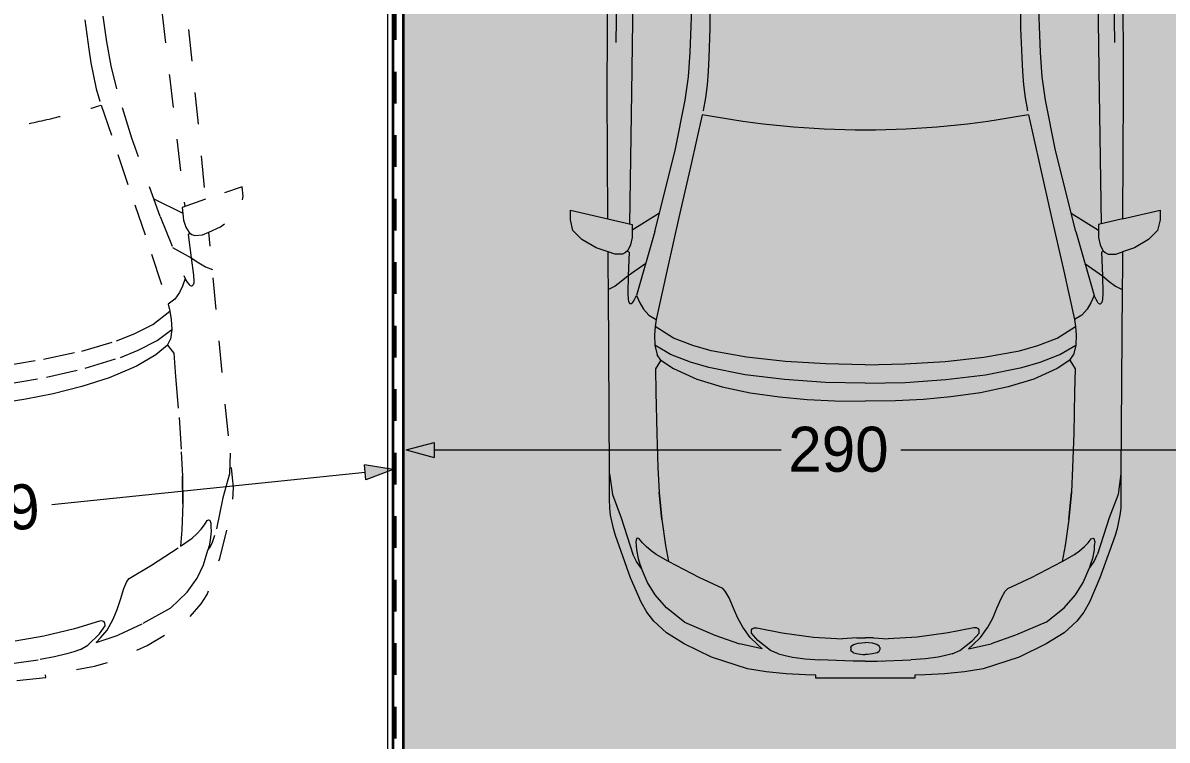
# Model space of a CAD drawing. Header units: millimetres. Extents: x 635850 to 824661, y -5878409 to -5774454.
# Drawn here: x 749086 to 752902, y -5819266 to -5816875 of the extents above; entities that cross this region are included whole.
import ezdxf

# ---------------------------------------------------------------- set-up
doc = ezdxf.new("R2010")
doc.units = ezdxf.units.MM
doc.header["$MEASUREMENT"] = 0
doc.linetypes.add('Dashed', pattern=[211.666667, 105.833333, -105.833333])
for name, color, linetype, lineweight, true_color in [('0_Pen_No__62', 7, 'Continuous', 20, 0xaaaaaa), ('2D Drafting - General_Pen_No__241', 7, 'Continuous', 13, 0xe8e8e8), ('A - Ndertesa  6- Dimensionimi Bazike_Pen_No__102', 7, 'Continuous', 13, 0xcccccc), ('A - Ndertesa  6- Dimensionimi Bazike_Pen_No__82', 7, 'Continuous', 20, 0xaaaaaa), ('A - Ndertesa 4 - Veturat_Pen_No__102', 7, 'Continuous', 13, 0xcccccc), ('A - Ndertesa 5 - Sanitaria_Pen_No__82', 7, 'Continuous', 20, 0xaaaaaa), ('A - Ndertesa 6 -Veturat_Pen_No__102', 7, 'Continuous', 13, 0xcccccc), ('A - Ndertesa 7 - Ndertesa 4 - Dimensionimi Bazik_Pen_No__102', 7, 'Continuous', 13, 0xcccccc), ('A - Ndertesa 7 - Ndertesa 4 - Dimensionimi Bazik_Pen_No__82', 7, 'Continuous', 20, 0xaaaaaa), ('A - Ndertesa 7 - Veturat_Pen_No__102', 7, 'Continuous', 13, 0xcccccc)]:
    doc.layers.add(name, color=color, linetype=linetype, lineweight=lineweight, true_color=true_color)
for name, color, linetype in [('A - Ndertesa  6- Dimensionimi Bazike', 7, 'Continuous'), ('A - Ndertesa 6 - Pllaka meskatit', 7, 'Continuous'), ('A - Ndertesa 7  - Pllaka meskatitt', 7, 'Continuous'), ('A - Ndertesa 7 - Ndertesa 4 - Dimensionimi Bazik', 7, 'Continuous')]:
    doc.layers.add(name, color=color, linetype=linetype)
for name, color, linetype, lineweight in [('A - Ndertesa 5 - 2D Drafting - General_Pen_No__6', 5, 'Continuous', 35), ('A - Ndertesa 6 - Pllaka meskatit_Pen_No__22', 8, 'Continuous', 35), ('A - Ndertesa 7  - Pllaka meskatitt_Pen_No__7', 7, 'Continuous', 35)]:
    doc.layers.add(name, color=color, linetype=linetype, lineweight=lineweight)
doc.styles.add('GENERATED_STYLE_1', font='GOTHIC.TTF')
doc.dimstyles.new('GENERATED_STYLE__1', dxfattribs={"dimtxt": 150, "dimasz": 91.78744, "dimexe": 0.18, "dimexo": 0.0625, "dimgap": 0, "dimtad": 0, "dimdec": 0, "dimlfac": 0.1, "dimzin": 0, "dimdsep": 46, "dimtxsty": 'GENERATED_STYLE_1', "dimblk": 'ARROWHEAD_5', "dimblk1": 'ARROWHEAD_5', "dimblk2": 'ARROWHEAD_5', "dimcen": 0.09, "dimse1": 1, "dimse2": 1, "dimclrd": 256, "dimclre": 256, "dimclrt": 256, "dimadec": 0, "dimazin": 0, "dimtfac": 1, "dimtdec": 4, "dimtmove": 0, "dimatfit": 3, "dimfxl": 0, "dimtolj": 1, "dimtzin": 0, "dimarcsym": 0})
doc.dimstyles.new('GENERATED_STYLE__2', dxfattribs={"dimtxt": 150, "dimasz": 91.78744, "dimexe": 0.18, "dimexo": 0.0625, "dimgap": 0, "dimtad": 0, "dimtih": 1, "dimtoh": 1, "dimdec": 0, "dimlfac": 0.1, "dimzin": 0, "dimdsep": 46, "dimtxsty": 'GENERATED_STYLE_1', "dimblk": 'ARROWHEAD_5', "dimblk1": 'ARROWHEAD_5', "dimblk2": 'ARROWHEAD_5', "dimcen": 0.09, "dimse1": 1, "dimse2": 1, "dimclrd": 256, "dimclre": 256, "dimclrt": 256, "dimadec": 0, "dimazin": 0, "dimtfac": 1, "dimtdec": 4, "dimtmove": 0, "dimatfit": 3, "dimfxl": 0, "dimtolj": 1, "dimtzin": 0, "dimarcsym": 0})

# ---------------------------------------------------------------- blocks, each defined once
blk = doc.blocks.new('Slab_3', base_point=(703704.3, -5790215.9))
at = {"layer": 'A - Ndertesa 6 - Pllaka meskatit_Pen_No__22', "color": 8, "linetype": 'Continuous', "lineweight": 35, "flags": 128}
blk.add_lwpolyline([(703704.3, -5790215.9), (739063.3, -5786585.5), (739063.1, -5784103.9), (741098.5, -5781712.3), (750316.6, -5780623.6), (750320.1, -5821668.9), (726661.7, -5822732.9), (707158.2, -5823855.1)], close=True, dxfattribs=at)
blk = doc.blocks.new('Slab_4', base_point=(764617.5, -5778938.9))
at = {"layer": 'A - Ndertesa 7  - Pllaka meskatitt_Pen_No__7', "color": 7, "linetype": 'Continuous', "lineweight": 35, "flags": 128}
blk.add_lwpolyline([(764617.5, -5778938.9), (750355, -5780623.3), (750355, -5821675.8), (764660.1, -5821033.7), (785655, -5820354.8), (785655, -5777754.2), (764617.5, -5778938.7)], close=True, dxfattribs=at)
blk = doc.blocks.new('Car 05 25_4')
at = {"layer": 'A - Ndertesa 4 - Veturat_Pen_No__102', "color": 254, "linetype": 'Dashed', "lineweight": 13, "true_color": 0xcccccc}
for p, q in [((1957.8, 858.1), (1977.2, 777.4)), ((2075.3, 835.7), (2067.9, 857.7)), ((2182.3, 834.1), (2193.2, 856.5)), ((2808, 852.6), (2876.9, 843.3)), ((2876.9, 843.3), (2954.2, 813.7)), ((1220.1, 829.1), (1369.7, 831.5)), ((2070.4, 799.9), (2075.2, 809.4)), ((2075.2, 809.4), (2075.3, 835.7)), ((2148, 790.5), (2166.8, 813.8)), ((2166.8, 813.8), (2182.3, 834.1)), ((2904.1, 832.9), (2905.1, 832.8)), ((2954.2, 813.7), (3075.8, 774.7)), ((1108.6, 774), (1537.6, 780)), ((1537.6, 780), (1975, 786.1)), ((1939.2, 686.2), (1995.9, 777.4)), ((1977.2, 777.4), (2019.6, 777.4)), ((2019.6, 777.4), (2044.5, 783.1)), ((2044.5, 783.1), (2063.4, 792.3)), ((2063.4, 792.3), (2070.4, 799.9)), ((2068.7, 787.7), (2065.4, 794.5)), ((2068.7, 787.7), (2148, 790.5)), ((2106.5, 732.2), (2148, 790.5)), ((2148, 790.5), (2205.6, 792.2)), ((2205.6, 792.2), (2227.2, 791)), ((2226.6, 769.9), (2213.5, 763)), ((2234.4, 774), (2226.6, 769.9)), ((2227.2, 791), (2232.6, 790)), ((2232.6, 790), (2237.9, 787.3)), ((2238.5, 776.9), (2234.4, 774)), ((2240.8, 784), (2237.9, 787.3)), ((2238.5, 776.9), (2240.9, 780.5)), ((2240.9, 780.5), (2240.8, 784)), ((3023.7, 762.5), (3034.6, 765.1)), ((3034.6, 765.1), (3046.9, 763.8)), ((3046.9, 763.8), (3060.9, 762.9)), ((3100.5, 763.1), (3075.8, 774.7)), ((2000.4, 701.6), (2213.5, 763)), ((2213.5, 763), (2238.3, 752.2)), ((2238.3, 752.2), (2258.5, 739.7)), ((2258.5, 739.7), (2269, 731.1)), ((2269, 731.1), (2278.8, 722)), ((3022.5, 758.3), (3023.7, 762.5)), ((3024.5, 753.7), (3022.5, 758.3)), ((3037.9, 743.5), (3024.5, 753.7)), ((3050.6, 730.7), (3037.9, 743.5)), ((3064.5, 714.6), (3050.6, 730.7)), ((3060.9, 762.9), (3089.9, 757.4)), ((3089.9, 757.4), (3108.4, 751.4)), ((3114.1, 753.3), (3100.5, 763.1)), ((3108.4, 751.4), (3122.9, 746.4)), ((3122.9, 746.4), (3114.1, 753.3)), ((3170.1, 726.6), (3122.9, 746.4)), ((3211.7, 701), (3170.1, 726.6)), ((2000.4, 701.6), (1730.4, 633.8)), ((2122, 660), (2293.8, 697.7)), ((2278.8, 722), (2293.8, 697.7)), ((2293.8, 697.7), (2317.2, 700.7)), ((2293.8, 697.6), (2293.8, 697.7)), ((2317.2, 700.7), (2345.7, 702.7)), ((2355.1, 639.9), (2317.2, 700.7)), ((2345.7, 702.7), (2378.9, 702)), ((2410.1, 649.1), (2378.9, 702)), ((2378.9, 702), (2410.6, 694.2)), ((2410.6, 694.2), (2410.6, 694.2)), ((2428.7, 681.7), (2410.6, 694.2)), ((2428.7, 681.7), (2457.3, 700)), ((2457.3, 700), (2535.5, 698)), ((2535.4, 698), (2673.2, 695.5)), ((2535.5, 698), (2535.5, 698)), ((2673.2, 695.5), (2787.2, 691.5)), ((2787.2, 691.5), (2868.4, 687.2)), ((2868.4, 687.2), (2959.7, 679)), ((2959.7, 679), (2868.4, 687.2)), ((3077, 697.8), (3064.5, 714.6)), ((3100, 656.6), (3077, 697.8)), ((3254.3, 663.2), (3211.7, 701)), ((1952.8, 621.3), (2122, 660)), ((2436, 583.2), (2410.1, 649.1)), ((2428.8, 681.7), (2428.7, 681.7)), ((2428.8, 681.7), (2456.7, 639.8)), ((2959.7, 679), (3047.2, 666.2)), ((3047.2, 666.2), (3100, 656.6)), ((3152.9, 553.9), (3100, 656.6)), ((3301.9, 602.8), (3254.3, 663.2)), ((1730.4, 633.8), (1562, 600.6)), ((1779.6, 581.8), (1952.8, 621.3)), ((2379.8, 575.4), (2355.1, 639.9)), ((2456.7, 639.8), (2487.2, 574.3)), ((1403, 584.4), (1316.1, 580.5)), ((1483.9, 590.1), (1403, 584.4)), ((1562, 600.6), (1483.9, 590.1)), ((1610.7, 544.1), (1779.6, 581.8)), ((2397.3, 514.3), (2379.8, 575.4)), ((2453.6, 521.6), (2436, 583.2)), ((2487.2, 574.3), (2491.8, 562)), ((3301.9, 602.8), (3346, 501.4)), ((1554.3, 533.1), (1596.8, 541)), ((1597.3, 541.2), (1596.7, 540.9)), ((2491.8, 562), (2517.9, 477)), ((3189.6, 475.6), (3152.9, 553.9)), ((1322.6, 518.1), (1420.5, 521.7)), ((1420.5, 521.7), (1466.6, 524)), ((1466.6, 524), (1510.9, 527.6)), ((1510.9, 527.6), (1554.3, 533.1)), ((2419.3, 395.7), (2397.3, 514.3)), ((2477.6, 401.1), (2453.6, 521.6)), ((3346, 501.4), (3374.3, 419.6)), ((2517.9, 477), (2537.5, 384.1)), ((3199.4, 466.8), (3189.6, 475.6)), ((3220.7, 454.4), (3199.4, 466.8)), ((3256.1, 439.2), (3220.7, 454.4)), ((3288.4, 425.1), (3256.1, 439.2)), ((3319.4, 408.4), (3288.4, 425.1)), ((2433.7, 266.1), (2419.3, 395.7)), ((2493.9, 269.1), (2477.6, 401.1)), ((2537.5, 384.1), (2551.5, 285.6)), ((3353.5, 384.3), (3319.4, 408.4)), ((3377.2, 360), (3353.5, 384.3)), ((3391.1, 344.2), (3374.3, 419.6)), ((3321.2, 370.5), (3321, 362.1)), ((3321, 362.1), (3338.3, 276.9)), ((3324.7, 377.3), (3321.2, 370.5)), ((3328.3, 379.6), (3324.7, 377.3)), ((3338.5, 379.5), (3328.3, 379.6)), ((3363.6, 357.8), (3338.5, 379.5)), ((3396.7, 315.8), (3363.6, 357.8)), ((3391.1, 344.2), (3377.2, 360)), ((3408.1, 289.4), (3396.7, 315.8)), ((2503.1, 133.2), (2493.9, 269.1)), ((2551.5, 285.6), (2559.7, 193.7)), ((3338.3, 276.9), (3351.9, 172.7)), ((3408.1, 289.4), (3413.8, 267.3)), ((3413.8, 267.3), (3418.5, 242.9)), ((2441.6, 132), (2433.7, 266.1)), ((3418.5, 242.9), (3424, 200.7)), ((2559.7, 193.7), (2564.4, 101.2)), ((3424, 200.7), (3427.7, 152)), ((3351.9, 172.7), (3358.3, 75.9)), ((3432.4, 40), (3427.7, 152))]:
    blk.add_line(p, q, dxfattribs=at)
at = {"layer": 'A - Ndertesa 4 - Veturat_Pen_No__102', "color": 254, "linetype": 'Dashed', "lineweight": 13, "true_color": 0xcccccc, "flags": 128}
blk.add_lwpolyline([(-483.1, -817.3), (-372.3, -830.2), (-251.8, -841), (-168.2, -844.6), (-78.4, -850.6), (-24, -852.3), (40.3, -852.3), (230.8, -845.5), (400, -847.6), (590.7, -851.7), (856.5, -856.2), (1129.9, -858.5), (1536.1, -860.4), (1957.8, -858.1), (1928.9, -983.2), (1961.1, -983.2), (1996.9, -974.9), (2026.9, -945), (2054.6, -897.6), (2067.9, -857.7), (2119.9, -857.4), (2193.2, -856.5), (2808, -852.6), (2855.7, -852.6), (2891.4, -852.5), (2922.5, -852), (2945.2, -849.4), (2989.6, -839.6), (3013.6, -833.1), (3154.3, -782.6), (3235.9, -747.6), (3269.1, -728.3), (3298.6, -705.6), (3337.3, -663.4), (3374.5, -603.6), (3418.4, -512.7), (3457.5, -393.1), (3468.3, -330.9), (3474.5, -263.7), (3478.3, -199.9), (3479.4, -164.9), (3489.5, -164.9), (3489.5, 164.9), (3479.4, 164.9), (3478.3, 199.9), (3474.5, 263.7), (3468.3, 330.9), (3457.5, 393.1), (3418.4, 512.7), (3374.5, 603.6), (3337.3, 663.4), (3298.6, 705.6), (3269.1, 728.3), (3235.9, 747.6), (3154.3, 782.6), (3013.6, 833.1), (2989.6, 839.6), (2945.2, 849.4), (2922.5, 852), (2891.4, 852.5), (2855.7, 852.6), (2808, 852.6), (2193.2, 856.5), (2119.9, 857.4), (2067.9, 857.7), (2054.6, 897.6), (2026.9, 945), (1996.9, 974.9), (1961.1, 983.2), (1928.9, 983.2), (1957.8, 858.1), (1536.1, 860.4), (1129.9, 858.5), (856.5, 856.2), (590.7, 851.7), (400, 847.6), (230.8, 845.5), (40.3, 852.3), (-24, 852.3), (-78.4, 850.6), (-168.2, 844.6), (-251.8, 841), (-372.3, 830.2), (-483.1, 817.3), (-585.2, 801), (-706.3, 775.8), (-757.7, 747), (-784.8, 721.8), (-815, 667.8), (-855.1, 511), (-874.7, 345), (-882.9, 194.7), (-885.4, 0), (-882.9, -194.7), (-874.7, -345), (-855.1, -511), (-815, -667.8), (-784.8, -721.8), (-757.7, -747), (-706.3, -775.8), (-585.2, -801)], close=True, dxfattribs=at)
at = {"layer": 'A - Ndertesa 4 - Veturat_Pen_No__102', "color": 254, "linetype": 'Dashed', "lineweight": 13, "true_color": 0xcccccc}
blk.add_arc((-1245.2, 0), 2907.3, 349.2142, 10.7858, dxfattribs=at)
blk = doc.blocks.new('Car 05 25_3')
at = {"layer": 'A - Ndertesa 4 - Veturat_Pen_No__102', "color": 254, "linetype": 'Continuous', "lineweight": 13, "true_color": 0xcccccc}
for p, q in [((1957.8, 858.1), (1977.2, 777.4)), ((2075.3, 835.7), (2067.9, 857.7)), ((2182.3, 834.1), (2193.2, 856.5)), ((2808, 852.6), (2876.9, 843.3)), ((2876.9, 843.3), (2954.2, 813.7)), ((1220.1, 829.1), (1369.7, 831.5)), ((2070.4, 799.9), (2075.2, 809.4)), ((2075.2, 809.4), (2075.3, 835.7)), ((2148, 790.5), (2166.8, 813.8)), ((2166.8, 813.8), (2182.3, 834.1)), ((2904.1, 832.9), (2905.1, 832.8)), ((2954.2, 813.7), (3075.8, 774.7)), ((1108.6, 774), (1537.6, 780)), ((1537.6, 780), (1975, 786.1)), ((1939.2, 686.2), (1995.9, 777.4)), ((1977.2, 777.4), (2019.6, 777.4)), ((2019.6, 777.4), (2044.5, 783.1)), ((2044.5, 783.1), (2063.4, 792.3)), ((2063.4, 792.3), (2070.4, 799.9)), ((2068.7, 787.7), (2065.4, 794.5)), ((2068.7, 787.7), (2148, 790.5)), ((2106.5, 732.2), (2148, 790.5)), ((2148, 790.5), (2205.6, 792.2)), ((2205.6, 792.2), (2227.2, 791)), ((2226.6, 769.9), (2213.5, 763)), ((2234.4, 774), (2226.6, 769.9)), ((2227.2, 791), (2232.6, 790)), ((2232.6, 790), (2237.9, 787.3)), ((2238.5, 776.9), (2234.4, 774)), ((2240.8, 784), (2237.9, 787.3)), ((2238.5, 776.9), (2240.9, 780.5)), ((2240.9, 780.5), (2240.8, 784)), ((3023.7, 762.5), (3034.6, 765.1)), ((3034.6, 765.1), (3046.9, 763.8)), ((3046.9, 763.8), (3060.9, 762.9)), ((3100.5, 763.1), (3075.8, 774.7)), ((2000.4, 701.6), (2213.5, 763)), ((2213.5, 763), (2238.3, 752.2)), ((2238.3, 752.2), (2258.5, 739.7)), ((2258.5, 739.7), (2269, 731.1)), ((2269, 731.1), (2278.8, 722)), ((3022.5, 758.3), (3023.7, 762.5)), ((3024.5, 753.7), (3022.5, 758.3)), ((3037.9, 743.5), (3024.5, 753.7)), ((3050.6, 730.7), (3037.9, 743.5)), ((3064.5, 714.6), (3050.6, 730.7)), ((3060.9, 762.9), (3089.9, 757.4)), ((3089.9, 757.4), (3108.4, 751.4)), ((3114.1, 753.3), (3100.5, 763.1)), ((3108.4, 751.4), (3122.9, 746.4)), ((3122.9, 746.4), (3114.1, 753.3)), ((3170.1, 726.6), (3122.9, 746.4)), ((3211.7, 701), (3170.1, 726.6)), ((2000.4, 701.6), (1730.4, 633.8)), ((2122, 660), (2293.8, 697.7)), ((2278.8, 722), (2293.8, 697.7)), ((2293.8, 697.7), (2317.2, 700.7)), ((2293.8, 697.6), (2293.8, 697.7)), ((2317.2, 700.7), (2345.7, 702.7)), ((2355.1, 639.9), (2317.2, 700.7)), ((2345.7, 702.7), (2378.9, 702)), ((2410.1, 649.1), (2378.9, 702)), ((2378.9, 702), (2410.6, 694.2)), ((2410.6, 694.2), (2410.6, 694.2)), ((2428.7, 681.7), (2410.6, 694.2)), ((2428.7, 681.7), (2457.3, 700)), ((2457.3, 700), (2535.5, 698)), ((2535.4, 698), (2673.2, 695.5)), ((2535.5, 698), (2535.5, 698)), ((2673.2, 695.5), (2787.2, 691.5)), ((2787.2, 691.5), (2868.4, 687.2)), ((2868.4, 687.2), (2959.7, 679)), ((2959.7, 679), (2868.4, 687.2)), ((3077, 697.8), (3064.5, 714.6)), ((3100, 656.6), (3077, 697.8)), ((3254.3, 663.2), (3211.7, 701)), ((1952.8, 621.3), (2122, 660)), ((2436, 583.2), (2410.1, 649.1)), ((2428.8, 681.7), (2428.7, 681.7)), ((2428.8, 681.7), (2456.7, 639.8)), ((2959.7, 679), (3047.2, 666.2)), ((3047.2, 666.2), (3100, 656.6)), ((3152.9, 553.9), (3100, 656.6)), ((3301.9, 602.8), (3254.3, 663.2)), ((1730.4, 633.8), (1562, 600.6)), ((1779.6, 581.8), (1952.8, 621.3)), ((2379.8, 575.4), (2355.1, 639.9)), ((2456.7, 639.8), (2487.2, 574.3)), ((1316.1, 580.5), (1227.8, 577.5)), ((1403, 584.4), (1316.1, 580.5)), ((1483.9, 590.1), (1403, 584.4)), ((1562, 600.6), (1483.9, 590.1)), ((1610.7, 544.1), (1779.6, 581.8)), ((2397.3, 514.3), (2379.8, 575.4)), ((2453.6, 521.6), (2436, 583.2)), ((2487.2, 574.3), (2491.8, 562)), ((3301.9, 602.8), (3346, 501.4)), ((1554.3, 533.1), (1596.8, 541)), ((1597.3, 541.2), (1596.7, 540.9)), ((2491.8, 562), (2517.9, 477)), ((3189.6, 475.6), (3152.9, 553.9)), ((756.8, 518.1), (1322.6, 518.1)), ((1322.6, 518.1), (1420.5, 521.7)), ((1420.5, 521.7), (1466.6, 524)), ((1466.6, 524), (1510.9, 527.6)), ((1510.9, 527.6), (1554.3, 533.1)), ((2419.3, 395.7), (2397.3, 514.3)), ((2477.6, 401.1), (2453.6, 521.6)), ((3346, 501.4), (3374.3, 419.6)), ((2517.9, 477), (2537.5, 384.1)), ((3199.4, 466.8), (3189.6, 475.6)), ((3220.7, 454.4), (3199.4, 466.8)), ((3256.1, 439.2), (3220.7, 454.4)), ((3288.4, 425.1), (3256.1, 439.2)), ((3319.4, 408.4), (3288.4, 425.1)), ((2433.7, 266.1), (2419.3, 395.7)), ((2493.9, 269.1), (2477.6, 401.1)), ((2537.5, 384.1), (2551.5, 285.6)), ((3353.5, 384.3), (3319.4, 408.4)), ((3377.2, 360), (3353.5, 384.3)), ((3391.1, 344.2), (3374.3, 419.6)), ((3321.2, 370.5), (3321, 362.1)), ((3321, 362.1), (3338.3, 276.9)), ((3324.7, 377.3), (3321.2, 370.5)), ((3328.3, 379.6), (3324.7, 377.3)), ((3338.5, 379.5), (3328.3, 379.6)), ((3363.6, 357.8), (3338.5, 379.5)), ((3396.7, 315.8), (3363.6, 357.8)), ((3391.1, 344.2), (3377.2, 360)), ((3408.1, 289.4), (3396.7, 315.8)), ((2503.1, 133.2), (2493.9, 269.1)), ((2551.5, 285.6), (2559.7, 193.7)), ((3338.3, 276.9), (3351.9, 172.7)), ((3408.1, 289.4), (3413.8, 267.3)), ((3413.8, 267.3), (3418.5, 242.9)), ((2441.6, 132), (2433.7, 266.1)), ((3418.5, 242.9), (3424, 200.7)), ((2559.7, 193.7), (2564.4, 101.2)), ((3424, 200.7), (3427.7, 152)), ((3351.9, 172.7), (3358.3, 75.9)), ((2444, 0), (2441.6, 132)), ((2506, 0), (2503.1, 133.2)), ((3432.4, 40), (3427.7, 152)), ((2564.4, 101.2), (2566, 0)), ((3354, 27.9), (3358.3, 75.9)), ((3376.3, 39), (3372.5, 23.7)), ((3382, 46.6), (3376.3, 39)), ((3386.2, 48.4), (3382, 46.6)), ((3386.2, 48.4), (3394.3, 48.4)), ((3398.5, 46.6), (3394.3, 48.4)), ((3404.2, 39), (3398.5, 46.6)), ((3404.2, 39), (3408, 23.7)), ((3431.8, 57.4), (3431.8, 56.8)), ((3432, 0), (3432.4, 40)), ((2444, 0), (2441.6, -132)), ((2564.4, -101.2), (2566, 0)), ((3354, 27.9), (3354, -0.8)), ((3354, -27.9), (3354, 0.8)), ((3370.9, 11.7), (3370.3, -0.8)), ((3370.9, -11.7), (3370.3, 0.8)), ((3372.5, 23.7), (3370.9, 11.7)), ((3408, 23.7), (3409.8, 8.1)), ((3409.8, 8.1), (3409.8, 0)), ((3432, 0), (3432.4, -40)), ((2506, 0), (2503.1, -133.2)), ((3354, -27.9), (3358.3, -75.9)), ((3372.5, -23.7), (3370.9, -11.7)), ((3376.3, -39), (3372.5, -23.7)), ((3404.2, -39), (3408, -23.7)), ((3408, -23.7), (3409.8, -8.1)), ((3409.8, -8.1), (3409.8, 0)), ((3351.9, -172.7), (3358.3, -75.9)), ((3382, -46.6), (3376.3, -39)), ((3386.2, -48.4), (3382, -46.6)), ((3386.2, -48.4), (3394.3, -48.4)), ((3398.5, -46.6), (3394.3, -48.4)), ((3404.2, -39), (3398.5, -46.6)), ((3432.4, -40), (3427.7, -152)), ((3431.8, -57.4), (3431.8, -56.8)), ((2559.7, -193.7), (2564.4, -101.2)), ((2441.6, -132), (2433.7, -266.1)), ((2503.1, -133.2), (2493.9, -269.1)), ((3424, -200.7), (3427.7, -152)), ((3338.3, -276.9), (3351.9, -172.7)), ((2551.5, -285.6), (2559.7, -193.7)), ((3418.5, -242.9), (3424, -200.7)), ((2433.7, -266.1), (2419.3, -395.7)), ((3413.8, -267.3), (3418.5, -242.9)), ((2493.9, -269.1), (2477.6, -401.1)), ((2537.5, -384.1), (2551.5, -285.6)), ((3321, -362.1), (3338.3, -276.9)), ((3408.1, -289.4), (3396.7, -315.8)), ((3408.1, -289.4), (3413.8, -267.3)), ((3396.7, -315.8), (3363.6, -357.8)), ((3321.2, -370.5), (3321, -362.1)), ((3324.7, -377.3), (3321.2, -370.5)), ((3328.3, -379.6), (3324.7, -377.3)), ((3338.5, -379.5), (3328.3, -379.6)), ((3363.6, -357.8), (3338.5, -379.5)), ((3377.2, -360), (3353.5, -384.3)), ((3391.1, -344.2), (3374.3, -419.6)), ((3391.1, -344.2), (3377.2, -360)), ((2419.3, -395.7), (2397.3, -514.3)), ((2477.6, -401.1), (2453.6, -521.6)), ((2517.9, -477), (2537.5, -384.1)), ((3319.4, -408.4), (3288.4, -425.1)), ((3353.5, -384.3), (3319.4, -408.4)), ((3346, -501.4), (3374.3, -419.6)), ((3220.7, -454.4), (3199.4, -466.8)), ((3256.1, -439.2), (3220.7, -454.4)), ((3288.4, -425.1), (3256.1, -439.2)), ((2491.8, -562), (2517.9, -477)), ((3189.6, -475.6), (3152.9, -553.9)), ((3199.4, -466.8), (3189.6, -475.6)), ((756.8, -518.1), (1322.6, -518.1)), ((1322.6, -518.1), (1420.5, -521.7)), ((1420.5, -521.7), (1466.6, -524)), ((1466.6, -524), (1510.9, -527.6)), ((1510.9, -527.6), (1554.3, -533.1)), ((1554.3, -533.1), (1596.8, -541)), ((2397.3, -514.3), (2379.8, -575.4)), ((2453.6, -521.6), (2436, -583.2)), ((3301.9, -602.8), (3346, -501.4)), ((1597.3, -541.2), (1596.7, -540.9)), ((1610.7, -544.1), (1779.6, -581.8)), ((2487.2, -574.3), (2491.8, -562)), ((3152.9, -553.9), (3100, -656.6)), ((1316.1, -580.5), (1227.8, -577.5)), ((1403, -584.4), (1316.1, -580.5)), ((1483.9, -590.1), (1403, -584.4)), ((1562, -600.6), (1483.9, -590.1)), ((1730.4, -633.8), (1562, -600.6)), ((1779.6, -581.8), (1952.8, -621.3)), ((2379.8, -575.4), (2355.1, -639.9)), ((2436, -583.2), (2410.1, -649.1)), ((2456.7, -639.8), (2487.2, -574.3)), ((3301.9, -602.8), (3254.3, -663.2)), ((2000.4, -701.6), (1730.4, -633.8)), ((1952.8, -621.3), (2122, -660)), ((2355.1, -639.9), (2317.2, -700.7)), ((2428.8, -681.7), (2456.7, -639.8)), ((1939.2, -686.2), (1995.9, -777.4)), ((2122, -660), (2293.8, -697.7)), ((2410.1, -649.1), (2378.9, -702)), ((2428.7, -681.7), (2410.6, -694.2)), ((2428.8, -681.7), (2428.7, -681.7)), ((2428.7, -681.7), (2457.3, -700)), ((2868.4, -687.2), (2959.7, -679)), ((2959.7, -679), (2868.4, -687.2)), ((2959.7, -679), (3047.2, -666.2)), ((3047.2, -666.2), (3100, -656.6)), ((3100, -656.6), (3077, -697.8)), ((3254.3, -663.2), (3211.7, -701)), ((2000.4, -701.6), (2213.5, -763)), ((2269, -731.1), (2278.8, -722)), ((2278.8, -722), (2293.8, -697.7)), ((2293.8, -697.6), (2293.8, -697.7)), ((2293.8, -697.7), (2317.2, -700.7)), ((2317.2, -700.7), (2345.7, -702.7)), ((2345.7, -702.7), (2378.9, -702)), ((2378.9, -702), (2410.6, -694.2)), ((2410.6, -694.2), (2410.6, -694.2)), ((2457.3, -700), (2535.5, -698)), ((2535.4, -698), (2673.2, -695.5)), ((2535.5, -698), (2535.5, -698)), ((2673.2, -695.5), (2787.2, -691.5)), ((2787.2, -691.5), (2868.4, -687.2)), ((3064.5, -714.6), (3050.6, -730.7)), ((3077, -697.8), (3064.5, -714.6)), ((3211.7, -701), (3170.1, -726.6)), ((2106.5, -732.2), (2148, -790.5)), ((2213.5, -763), (2238.3, -752.2)), ((2226.6, -769.9), (2213.5, -763)), ((2238.3, -752.2), (2258.5, -739.7)), ((2258.5, -739.7), (2269, -731.1)), ((3024.5, -753.7), (3022.5, -758.3)), ((3022.5, -758.3), (3023.7, -762.5)), ((3023.7, -762.5), (3034.6, -765.1)), ((3037.9, -743.5), (3024.5, -753.7)), ((3050.6, -730.7), (3037.9, -743.5)), ((3046.9, -763.8), (3060.9, -762.9)), ((3060.9, -762.9), (3089.9, -757.4)), ((3100.5, -763.1), (3075.8, -774.7)), ((3089.9, -757.4), (3108.4, -751.4)), ((3114.1, -753.3), (3100.5, -763.1)), ((3108.4, -751.4), (3122.9, -746.4)), ((3122.9, -746.4), (3114.1, -753.3)), ((3170.1, -726.6), (3122.9, -746.4)), ((1108.6, -774), (1537.6, -780)), ((1537.6, -780), (1975, -786.1)), ((1957.8, -858.1), (1977.2, -777.4)), ((1977.2, -777.4), (2019.6, -777.4)), ((2019.6, -777.4), (2044.5, -783.1)), ((2044.5, -783.1), (2063.4, -792.3)), ((2063.4, -792.3), (2070.4, -799.9)), ((2068.7, -787.7), (2065.4, -794.5)), ((2068.7, -787.7), (2148, -790.5)), ((2070.4, -799.9), (2075.2, -809.4)), ((2148, -790.5), (2166.8, -813.8)), ((2148, -790.5), (2205.6, -792.2)), ((2205.6, -792.2), (2227.2, -791)), ((2234.4, -774), (2226.6, -769.9)), ((2227.2, -791), (2232.6, -790)), ((2232.6, -790), (2237.9, -787.3)), ((2238.5, -776.9), (2234.4, -774)), ((2240.8, -784), (2237.9, -787.3)), ((2238.5, -776.9), (2240.9, -780.5)), ((2240.9, -780.5), (2240.8, -784)), ((2954.2, -813.7), (3075.8, -774.7)), ((3034.6, -765.1), (3046.9, -763.8)), ((1220.1, -829.1), (1369.7, -831.5)), ((2075.3, -835.7), (2067.9, -857.7)), ((2075.2, -809.4), (2075.3, -835.7)), ((2166.8, -813.8), (2182.3, -834.1)), ((2182.3, -834.1), (2193.2, -856.5)), ((2876.9, -843.3), (2954.2, -813.7)), ((2808, -852.6), (2876.9, -843.3))]:
    blk.add_line(p, q, dxfattribs=at)
at = {"layer": 'A - Ndertesa 4 - Veturat_Pen_No__102', "color": 254, "linetype": 'Continuous', "lineweight": 13, "true_color": 0xcccccc, "flags": 128}
blk.add_lwpolyline([(1129.9, -858.5), (1536.1, -860.4), (1957.8, -858.1), (1928.9, -983.2), (1961.1, -983.2), (1996.9, -974.9), (2026.9, -945), (2054.6, -897.6), (2067.9, -857.7), (2119.9, -857.4), (2193.2, -856.5), (2808, -852.6), (2855.7, -852.6), (2891.4, -852.5), (2922.5, -852), (2945.2, -849.4), (2989.6, -839.6), (3013.6, -833.1), (3154.3, -782.6), (3235.9, -747.6), (3269.1, -728.3), (3298.6, -705.6), (3337.3, -663.4), (3374.5, -603.6), (3418.4, -512.7), (3457.5, -393.1), (3468.3, -330.9), (3474.5, -263.7), (3478.3, -199.9), (3479.4, -164.9), (3489.5, -164.9), (3489.5, 164.9), (3479.4, 164.9), (3478.3, 199.9), (3474.5, 263.7), (3468.3, 330.9), (3457.5, 393.1), (3418.4, 512.7), (3374.5, 603.6), (3337.3, 663.4), (3298.6, 705.6), (3269.1, 728.3), (3235.9, 747.6), (3154.3, 782.6), (3013.6, 833.1), (2989.6, 839.6), (2945.2, 849.4), (2922.5, 852), (2891.4, 852.5), (2855.7, 852.6), (2808, 852.6), (2193.2, 856.5), (2119.9, 857.4), (2067.9, 857.7), (2054.6, 897.6), (2026.9, 945), (1996.9, 974.9), (1961.1, 983.2), (1928.9, 983.2), (1957.8, 858.1), (1536.1, 860.4), (1129.9, 858.5)], dxfattribs=at)
at = {"layer": 'A - Ndertesa 4 - Veturat_Pen_No__102', "color": 254, "linetype": 'Continuous', "lineweight": 13, "true_color": 0xcccccc}
blk.add_arc((-1245.2, 0), 2907.3, 349.2142, 10.7858, dxfattribs=at)
blk = doc.blocks.new('*D1573', base_point=(664183.8, -5827429.5))
at = {"layer": 'A - Ndertesa  6- Dimensionimi Bazike_Pen_No__102', "linetype": 'Continuous', "lineweight": 13, "true_color": 0xcccccc}
for points in [[(750320.8, -5818363.7), (750225.4, -5818348.4), (750230.5, -5818398.1)], [(747647, -5818638.3), (747742.4, -5818653.6), (747737.3, -5818603.9)], [(747647, -5818638.3), (747551.7, -5818622.9), (747556.8, -5818672.7)]]:
    blk.add_hatch(color=254, dxfattribs=at).paths.add_polyline_path(points)
at = {"layer": 'A - Ndertesa  6- Dimensionimi Bazike_Pen_No__102', "color": 254, "linetype": 'Continuous', "lineweight": 13, "true_color": 0xcccccc}
for p, q in [((749182.7, -5818480.6), (750228, -5818373.3)), ((750230.5, -5818398.1), (750225.4, -5818348.4)), ((750320.8, -5818363.7), (750225.4, -5818348.4)), ((750320.8, -5818363.7), (750230.5, -5818398.1)), ((747739.8, -5818628.7), (748785.2, -5818521.4)), ((747647, -5818638.3), (747737.3, -5818603.9)), ((747737.3, -5818603.9), (747742.4, -5818653.6)), ((747647, -5818638.3), (747742.4, -5818653.6))]:
    blk.add_line(p, q, dxfattribs=at)
at = {"layer": 'A - Ndertesa  6- Dimensionimi Bazike_Pen_No__82', "color": 253, "lineweight": 20, "true_color": 0xaaaaaa, "insert": (748816.7, -5818593.6), "char_height": 150, "attachment_point": 7, "rotation": 5.8623, "style": 'GENERATED_STYLE_1'}
blk.add_mtext('\\A1;{\\pql;\\fCentury Gothic|b0|i0|c0|p34;269}', dxfattribs=at)
blk = doc.blocks.new('ARROWHEAD_5')
at = {"linetype": 'Continuous', "lineweight": 0}
blk.add_hatch(color=0, dxfattribs=at).paths.add_polyline_path([(-1, 0.2679), (0, 0), (-1, -0.2679)])
at = {"color": 0, "linetype": 'Continuous', "lineweight": 0}
blk.add_line((0, 0), (-1, 0), dxfattribs=at)
blk = doc.blocks.new('*D1609', base_point=(664183.8, -5827429.5))
at = {"layer": 'A - Ndertesa  6- Dimensionimi Bazike_Pen_No__102', "linetype": 'Continuous', "lineweight": 13, "true_color": 0xcccccc}
for points in [[(750320.7, -5812212.7), (750225.3, -5812197.4), (750230.4, -5812247.1)], [(706425.6, -5816719.6), (706520.9, -5816735), (706515.8, -5816685.2)]]:
    blk.add_hatch(color=254, dxfattribs=at).paths.add_polyline_path(points)
at = {"layer": 'A - Ndertesa  6- Dimensionimi Bazike_Pen_No__102', "color": 254, "linetype": 'Continuous', "lineweight": 13, "true_color": 0xcccccc}
for p, q in [((728658.2, -5814436.9), (750227.8, -5812222.3)), ((750230.4, -5812247.1), (750225.3, -5812197.4)), ((750320.7, -5812212.7), (750225.3, -5812197.4)), ((750320.7, -5812212.7), (750230.4, -5812247.1)), ((706518.4, -5816710.1), (728088, -5814495.5)), ((706425.6, -5816719.6), (706515.8, -5816685.2)), ((706515.8, -5816685.2), (706520.9, -5816735)), ((706425.6, -5816719.6), (706520.9, -5816735))]:
    blk.add_line(p, q, dxfattribs=at)
at = {"layer": 'A - Ndertesa  6- Dimensionimi Bazike_Pen_No__82', "color": 253, "lineweight": 20, "true_color": 0xaaaaaa, "insert": (728119.6, -5814567.6), "char_height": 150, "attachment_point": 7, "rotation": 5.8623, "style": 'GENERATED_STYLE_1'}
blk.add_mtext('\\A1;{\\pql;\\fCentury Gothic|b0|i0|c0|p34;4,413}', dxfattribs=at)
blk = doc.blocks.new('*D1730', base_point=(664183.8, -5827429.5))
at = {"layer": 'A - Ndertesa 7 - Ndertesa 4 - Dimensionimi Bazik_Pen_No__102', "linetype": 'Continuous', "lineweight": 13, "true_color": 0xcccccc}
for points in [[(750364.4, -5818298.7), (750457.7, -5818323.7), (750457.7, -5818273.7)], [(753264.4, -5818298.7), (753171.1, -5818273.7), (753171.1, -5818323.7)], [(753264.4, -5818298.7), (753357.7, -5818323.7), (753357.7, -5818273.7)]]:
    blk.add_hatch(color=254, dxfattribs=at).paths.add_polyline_path(points)
at = {"layer": 'A - Ndertesa 7 - Ndertesa 4 - Dimensionimi Bazik_Pen_No__102', "color": 254, "linetype": 'Continuous', "lineweight": 13, "true_color": 0xcccccc}
for p, q in [((750364.4, -5818298.7), (750457.7, -5818273.7)), ((750364.4, -5818298.7), (750457.7, -5818323.7)), ((750457.7, -5818273.7), (750457.7, -5818323.7)), ((750457.7, -5818298.7), (751614.6, -5818298.7)), ((752014.2, -5818298.7), (753171.1, -5818298.7)), ((753171.1, -5818323.7), (753171.1, -5818273.7)), ((753264.4, -5818298.7), (753171.1, -5818273.7)), ((753264.4, -5818298.7), (753171.1, -5818323.7))]:
    blk.add_line(p, q, dxfattribs=at)
at = {"layer": 'A - Ndertesa 7 - Ndertesa 4 - Dimensionimi Bazik_Pen_No__82', "color": 253, "lineweight": 20, "true_color": 0xaaaaaa, "insert": (751638.7, -5818373.7), "char_height": 150, "attachment_point": 7, "style": 'GENERATED_STYLE_1'}
blk.add_mtext('\\A1;{\\pql;\\fCentury Gothic|b0|i0|c0|p34;290}', dxfattribs=at)

msp = doc.modelspace()

# ---------------------------------------------------------------- hatches: boundary and pattern name
at = {"layer": '2D Drafting - General_Pen_No__241', "linetype": 'Continuous', "lineweight": 0, "true_color": 0xf9f9f9}
msp.add_hatch(color=7, dxfattribs=at).paths.add_polyline_path([(750355, -5814274.6), (750355, -5821575.7), (764656.8, -5820933.8), (785655, -5820254.8), (785655, -5814091.7, -0.056154), (784031.6, -5814274.6)])

# ---------------------------------------------------------------- linework, layer by layer
at = {"layer": '0_Pen_No__62', "color": 253, "linetype": 'Continuous', "lineweight": 20, "true_color": 0xaaaaaa}
msp.add_lwpolyline([(707148, -5823755.5), (726657.2, -5822633), (750320.1, -5821568.8), (750316.6, -5780724.3), (741149.2, -5781807), (739163.1, -5784140.7), (739163.3, -5786675.7), (703714.5, -5790315.4)], close=True, dxfattribs=at)
at = {"layer": 'A - Ndertesa 5 - 2D Drafting - General_Pen_No__6', "color": 5, "linetype": 'Dashed', "lineweight": 35}
msp.add_lwpolyline([(750328.8, -5824975.7), (750328.8, -5774454.4)], dxfattribs=at)
at = {"layer": 'A - Ndertesa 5 - Sanitaria_Pen_No__82', "color": 253, "linetype": 'Continuous', "lineweight": 20, "true_color": 0xaaaaaa}
msp.add_lwpolyline([(749303.8, -5821619.8), (750303.8, -5821574.8), (750303.8, -5780730.1), (749303.8, -5780848.2)], dxfattribs=at)

# ---------------------------------------------------------------- block references
at = {"layer": 'A - Ndertesa 6 - Pllaka meskatit', "color": 8, "linetype": 'Continuous', "lineweight": 35}
msp.add_blockref('Slab_3', (703704.3, -5790215.9), dxfattribs=at)
at = {"layer": 'A - Ndertesa 6 -Veturat_Pen_No__102', "color": 254, "linetype": 'Continuous', "lineweight": 13, "true_color": 0xcccccc, "zscale": 1000, "rotation": 275.8622535954199}
msp.add_blockref('Car 05 25_4', (748642.2, -5815603), dxfattribs=at)
at = {"layer": 'A - Ndertesa 7  - Pllaka meskatitt', "color": 7, "linetype": 'Continuous', "lineweight": 35}
msp.add_blockref('Slab_4', (764617.5, -5778938.9), dxfattribs=at)
at = {"layer": 'A - Ndertesa 7 - Veturat_Pen_No__102', "color": 254, "linetype": 'Continuous', "lineweight": 13, "true_color": 0xcccccc, "xscale": -1, "zscale": 1000, "rotation": 90.00000000000118}
msp.add_blockref('Car 05 25_3', (751895.6, -5815570.8), dxfattribs=at)

# ---------------------------------------------------------------- dimensions: what is measured, and where the dimension line sits
at = {"layer": 'A - Ndertesa  6- Dimensionimi Bazike', "color": 254, "linetype": 'Continuous', "lineweight": 13, "true_color": 0xcccccc}
for base, p1, p2, picture, middle in [((750320.7, -5812212.7), (706631.4, -5818724.8), (750319.3, -5812199.4), '*D1609', (728362.6, -5814467.3)), ((750320.8, -5818363.7), (747227.9, -5814556.6), (750319.7, -5818353.6), '*D1573', (748979.7, -5818501.4))]:
    dim = msp.add_linear_dim(base=base, p1=p1, p2=p2, angle=5.8623, dimstyle='GENERATED_STYLE__1', dxfattribs=at)
    dim.commit()
    dim.dimension.update_dxf_attribs({"geometry": picture, "text_midpoint": middle, "dimtype": 160, "text_rotation": 5.8623})
at = {"layer": 'A - Ndertesa 7 - Ndertesa 4 - Dimensionimi Bazik', "color": 254, "linetype": 'Continuous', "lineweight": 13, "true_color": 0xcccccc}
dim = msp.add_linear_dim(base=(753264.4, -5818298.7), p1=(750364.4, -5814274.6), p2=(753264.4, -5814274.6), dimstyle='GENERATED_STYLE__2', dxfattribs=at)
dim.commit()
dim.dimension.update_dxf_attribs({"geometry": '*D1730', "text_midpoint": (751810.2, -5818298.7), "dimtype": 160})

doc.saveas('drawing.dxf')
